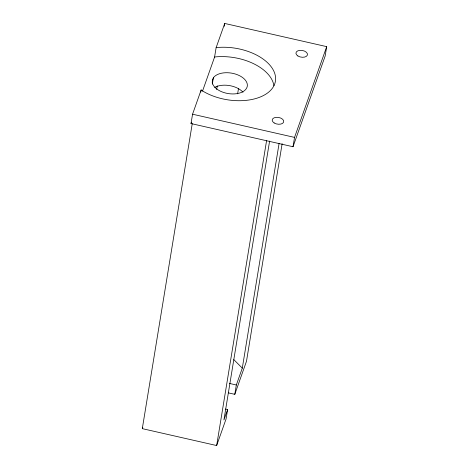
<?xml version="1.0" encoding="UTF-8"?>
<svg xmlns="http://www.w3.org/2000/svg" width="469" height="469" viewBox="0 0 469 469"><rect width="100%" height="100%" fill="white"/><g stroke="black" fill="none" stroke-linecap="round" stroke-linejoin="round"><path stroke-width="0.7" d="M216.109 47.721L224.71 23.45L326.7 46.642L325.169 55.987L293.014 146.744L191.024 123.558L192.554 114.207L201.154 89.937L201.951 90.564A44.707 26.088 9.3 0 0 274.734 83.857A44.707 26.088 9.3 0 0 217.206 47.521L216.109 47.721L214.579 57.071L202.52 91.115M225.56 409.021L227.6 409.625L226.07 418.969L216.655 445.55L142.3 428.643L192.255 123.582M200.802 92.094L201.154 89.937M212.205 82.925L212.768 79.466M212.34 84.021L213.36 77.795A17.752 10.359 9.3 0 1 241.365 76.711A17.752 10.359 9.3 0 1 238.24 93.395A17.752 10.359 9.3 0 1 212.375 83.066L212.293 80.815L213.36 77.795M224.241 26.328L224.71 23.45M216.684 89.491L217.276 85.88M237.625 93.818L238.457 88.764M216.655 445.55L266.609 140.483M269.599 141.075L223.924 419.995L227.6 409.625M228.503 392.905L234.799 394.335L236.329 384.99L242.297 368.13L279.096 143.403M282.133 143.678L246.489 361.271L234.799 394.335M293.014 146.744L294.544 137.399L326.7 46.642M191.024 123.558L191.481 122.257M142.3 428.643L142.787 427.271M214.579 57.071L215.676 56.872A44.707 26.088 9.3 0 1 273.919 85.745M192.554 114.207L294.544 137.399M229.335 383.402L236.329 384.99M233.767 359.576L242.297 368.13M214.691 87.375A17.752 10.359 9.3 0 1 243.001 92.241M297.885 55.963A5.833 3.4 9.3 0 0 307.383 55.09A5.833 3.4 9.3 0 0 299.879 50.347A5.833 3.4 9.3 0 0 297.885 55.963M274.154 122.954A5.833 3.4 9.3 0 0 283.645 122.075A5.833 3.4 9.3 0 0 276.141 117.338A5.833 3.4 9.3 0 0 274.154 122.954"/></g></svg>
